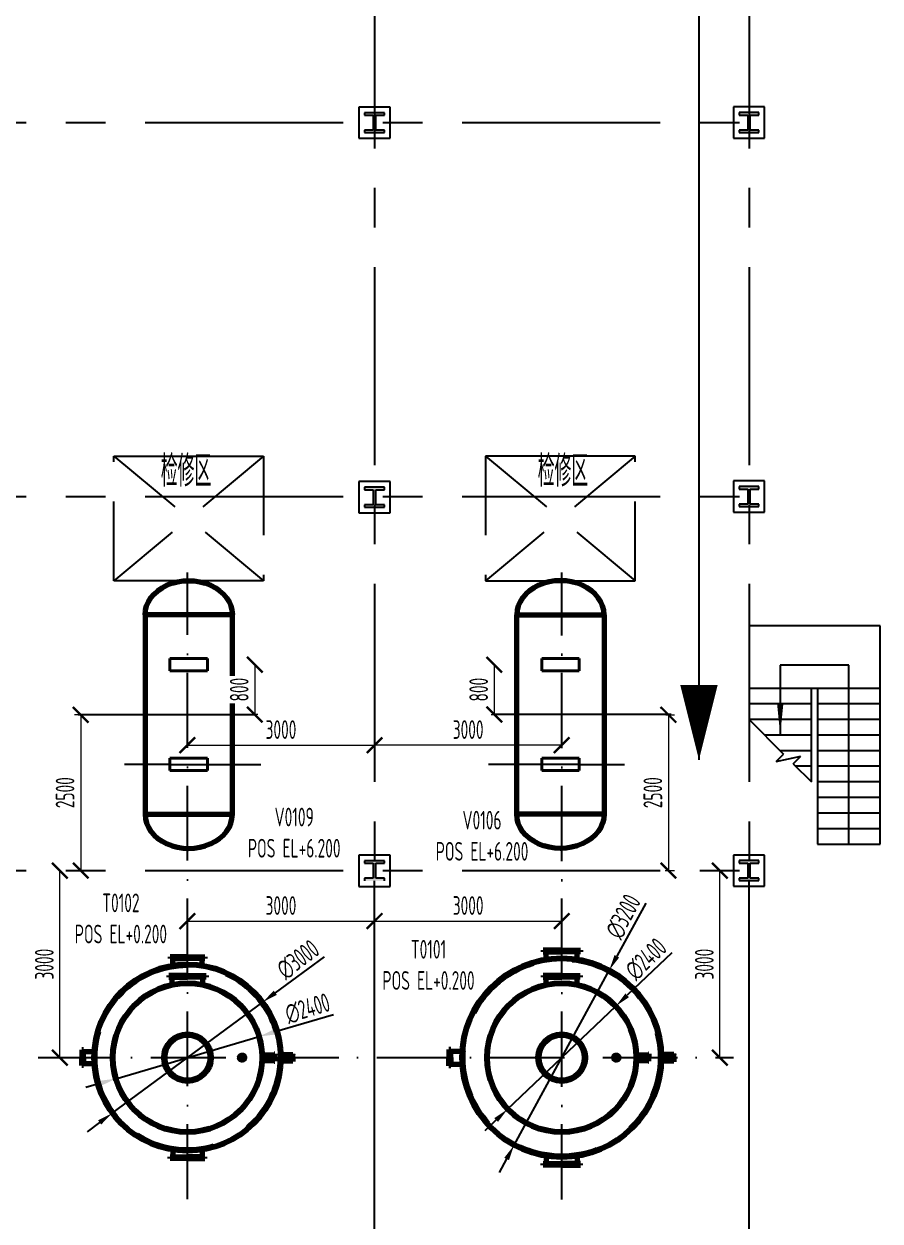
# Model space of a CAD drawing. Header units: millimetres. Extents: x 2250 to 7274, y 852 to 2251.
# Drawn here: x 3715.9 to 3853.1, y 1806.9 to 1998.9 of the extents above; entities that cross this region are included whole.
import ezdxf

# ---------------------------------------------------------------- set-up
doc = ezdxf.new("R2010")
doc.units = ezdxf.units.MM
for name, pattern in [('ACAD_ISO10W100', [18, 12, -3, 0, -3]), ('CENTER', [50.8, 31.75, -6.35, 6.35, -6.35]), ('DASHED', [19.05, 12.7, -6.35]), ('DASHED2', [9.525, 6.35, -3.175]), ('JIS_02_0.7', [1.35, 0.75, -0.6])]:
    doc.linetypes.add(name, pattern=pattern)
for name, color, linetype, lineweight in [('01-设备轮廓（可见）', 1, 'Continuous', 80), ('03-设备、管口中心线', 170, 'ACAD_ISO10W100', 25), ('05-楼梯与安全疏散通道', 4, 'Continuous', 25), ('06-网格线、建筑轴线-细实线', 9, 'CENTER', 25), ('10-工字钢', 5, 'Continuous', 25), ('11-检修区', 8, 'JIS_02_0.7', 25), ('12-建筑物轮廓', 5, 'Continuous', 25), ('13-文本', 7, 'Continuous', 25), ('5-中心线', 170, 'CENTER', 25), ('7-设备基础', 140, 'Continuous', 40), ('8-设备轮廓线', 1, 'Continuous', 80), ('9-文本', 7, 'Continuous', 15), ('9-检修区', 251, 'DASHED', 25)]:
    doc.layers.add(name, color=color, linetype=linetype, lineweight=lineweight)
doc.layers.add('14-文本-尺寸标注', color=7, linetype='Continuous', lineweight=25, true_color=0x5bc6e1)
doc.styles.get("Standard").update_dxf_attribs({"font": 'arial.ttf'})
doc.styles.add('卷心菜', font='gbenor.shx', dxfattribs={"width": 0.75, "bigfont": 'gbcbig.shx'})
doc.styles.add('国标英文+数字', font='gbenor.shx', dxfattribs={"width": 0.7, "height": 3})
doc.styles.add('图纸中的数字及字母', font='gbenor.shx', dxfattribs={"width": 0.7, "height": 3, "bigfont": 'gbcbig.shx'})
doc.dimstyles.new('ISO-25', dxfattribs={"dimtxt": 2.5, "dimasz": 2.5, "dimexe": 1.25, "dimexo": 0.625, "dimtad": 1, "dimtxsty": 'Standard', "dimcen": 2.5, "dimadec": 0, "dimazin": 0, "dimtfac": 1, "dimtmove": 0, "dimatfit": 3, "dimfxl": 0, "dimarcsym": 0})
doc.dimstyles.new('尺寸标注', dxfattribs={"dimtxt": 3, "dimasz": 2.5, "dimexe": 1, "dimexo": 1, "dimgap": 1, "dimtad": 1, "dimdec": 0, "dimlfac": 100, "dimdsep": 46, "dimtxsty": '图纸中的数字及字母', "dimblk": 'ARCHTICK', "dimcen": 0, "dimclrd": 256, "dimclre": 256, "dimclrt": 256, "dimadec": 0, "dimazin": 0, "dimtfac": 1, "dimtdec": 0, "dimtix": 1, "dimtmove": 0, "dimatfit": 0, "dimfxl": 0, "dimlwd": -1, "dimlwe": -1, "dimarcsym": 0})

# ---------------------------------------------------------------- blocks, each defined once
blk = doc.blocks.new('_ArchTick')
at = {"color": 0, "linetype": 'ByBlock', "const_width": 0.15}
blk.add_lwpolyline([(-0.5, -0.5), (0.5, 0.5)], dxfattribs=at)
blk = doc.blocks.new('*D131')
at = {"layer": '9-文本', "transparency": 16777216}
blk.add_line((3742.1, 1855.03), (3772.1, 1855.03), dxfattribs=at)
at = {"layer": 'Defpoints', "color": 0, "transparency": 16777216}
for p in [(3742.1, 1855.03), (3772.1, 1855.03), (3772.1, 1855.03)]:
    blk.add_point(p, dxfattribs=at)
at = {"layer": '9-文本', "transparency": 16777216, "xscale": 2.5, "yscale": 2.5, "zscale": 2.5, "rotation": 180}
blk.add_blockref('_ArchTick', (3742.1, 1855.03), dxfattribs=at)
at = {"layer": '9-文本', "transparency": 16777216, "xscale": 2.5, "yscale": 2.5, "zscale": 2.5}
blk.add_blockref('_ArchTick', (3772.1, 1855.03), dxfattribs=at)
at = {"layer": '9-文本', "transparency": 16777216, "insert": (3757.1, 1857.53), "char_height": 3, "attachment_point": 5, "style": '图纸中的数字及字母', "bg_fill": 3, "box_fill_scale": 1.1, "bg_fill_color": 256, "bg_fill_true_color": 13158600, "bg_fill_transparency": 0}
blk.add_mtext('3000', dxfattribs=at)
blk = doc.blocks.new('*D132')
at = {"layer": '9-文本', "transparency": 16777216}
for p, q in [((3772.1, 1855.03), (3802.1, 1855.03)), ((3802.1, 1855.94), (3802.1, 1856.03))]:
    blk.add_line(p, q, dxfattribs=at)
at = {"layer": 'Defpoints', "color": 0, "transparency": 16777216}
for p in [(3772.1, 1855.03), (3802.1, 1855.03), (3802.1, 1854.94)]:
    blk.add_point(p, dxfattribs=at)
at = {"layer": '9-文本', "transparency": 16777216, "xscale": 2.5, "yscale": 2.5, "zscale": 2.5, "rotation": 180}
blk.add_blockref('_ArchTick', (3772.1, 1855.03), dxfattribs=at)
at = {"layer": '9-文本', "transparency": 16777216, "xscale": 2.5, "yscale": 2.5, "zscale": 2.5}
blk.add_blockref('_ArchTick', (3802.1, 1855.03), dxfattribs=at)
at = {"layer": '9-文本', "transparency": 16777216, "insert": (3787.1, 1857.53), "char_height": 3, "attachment_point": 5, "style": '图纸中的数字及字母', "bg_fill": 3, "box_fill_scale": 1.1, "bg_fill_color": 256, "bg_fill_true_color": 13158600, "bg_fill_transparency": 0}
blk.add_mtext('3000', dxfattribs=at)
blk = doc.blocks.new('*D208')
at = {"layer": '9-文本', "transparency": 16777216}
blk.add_line((3721.67, 1833.13), (3721.67, 1863.13), dxfattribs=at)
at = {"layer": 'Defpoints', "color": 0, "transparency": 16777216}
for p in [(3721.67, 1863.13), (3721.67, 1863.13), (3721.67, 1833.13)]:
    blk.add_point(p, dxfattribs=at)
at = {"layer": '9-文本', "transparency": 16777216, "xscale": 2.5, "yscale": 2.5, "zscale": 2.5}
for p, rotation in [((3721.67, 1863.13), 90), ((3721.67, 1833.13), 270)]:
    blk.add_blockref('_ArchTick', p, dxfattribs=dict(at, rotation=rotation))
at = {"layer": '9-文本', "transparency": 16777216, "insert": (3719.17, 1848.13), "char_height": 3, "attachment_point": 5, "rotation": 90, "style": '图纸中的数字及字母', "bg_fill": 3, "box_fill_scale": 1.1, "bg_fill_color": 256, "bg_fill_true_color": 13158600, "bg_fill_transparency": 0}
blk.add_mtext('3000', dxfattribs=at)
blk = doc.blocks.new('*D209')
at = {"layer": '9-文本', "transparency": 16777216}
blk.add_line((3827.45, 1833.13), (3827.45, 1863.13), dxfattribs=at)
at = {"layer": 'Defpoints', "color": 0, "transparency": 16777216}
for p in [(3827.45, 1863.13), (3827.45, 1863.13), (3827.45, 1833.13)]:
    blk.add_point(p, dxfattribs=at)
at = {"layer": '9-文本', "transparency": 16777216, "xscale": 2.5, "yscale": 2.5, "zscale": 2.5}
for p, rotation in [((3827.45, 1863.13), 90), ((3827.45, 1833.13), 270)]:
    blk.add_blockref('_ArchTick', p, dxfattribs=dict(at, rotation=rotation))
at = {"layer": '9-文本', "transparency": 16777216, "insert": (3824.95, 1848.13), "char_height": 3, "attachment_point": 5, "rotation": 90, "style": '图纸中的数字及字母', "bg_fill": 3, "box_fill_scale": 1.1, "bg_fill_color": 256, "bg_fill_true_color": 13158600, "bg_fill_transparency": 0}
blk.add_mtext('3000', dxfattribs=at)
blk = doc.blocks.new('*D206')
at = {"layer": '9-文本', "color": 0, "linetype": 'Continuous', "lineweight": -2, "transparency": 16777216}
for p, q in [((3815.56, 1857.91), (3810.93, 1849.39)), ((3794.46, 1819.07), (3809.74, 1847.19)), ((3793.27, 1816.87), (3792.08, 1814.68))]:
    blk.add_line(p, q, dxfattribs=at)
at = {"layer": '9-文本', "color": 0, "transparency": 16777216}
for points in [[(3810.56, 1849.58), (3811.3, 1849.19), (3809.74, 1847.19)], [(3792.9, 1817.07), (3793.64, 1816.68), (3794.46, 1819.07)]]:
    blk.add_solid(points, dxfattribs=at)
at = {"layer": 'Defpoints', "color": 0, "transparency": 16777216}
for p in [(3809.74, 1847.19), (3794.46, 1819.07)]:
    blk.add_point(p, dxfattribs=at)
at = {"layer": '9-文本', "color": 0, "transparency": 16777216, "insert": (3811.97, 1855.76), "char_height": 3, "width": 3.5, "attachment_point": 5, "rotation": 61.4888, "style": '图纸中的数字及字母', "bg_fill": 3, "box_fill_scale": 1.1, "bg_fill_color": 256, "bg_fill_true_color": 13158600, "bg_fill_transparency": 0}
blk.add_mtext('∅3200', dxfattribs=at)
blk = doc.blocks.new('*D207')
at = {"layer": '9-文本', "color": 0, "linetype": 'Continuous', "lineweight": -2, "transparency": 16777216}
for p, q in [((3819.75, 1849.94), (3812.6, 1843.13)), ((3793.41, 1824.85), (3810.79, 1841.41)), ((3791.6, 1823.13), (3789.79, 1821.4))]:
    blk.add_line(p, q, dxfattribs=at)
at = {"layer": '9-文本', "color": 0, "transparency": 16777216}
for points in [[(3812.31, 1843.43), (3812.88, 1842.83), (3810.79, 1841.41)], [(3791.31, 1823.43), (3791.89, 1822.83), (3793.41, 1824.85)]]:
    blk.add_solid(points, dxfattribs=at)
at = {"layer": 'Defpoints', "color": 0, "transparency": 16777216}
for p in [(3810.79, 1841.41), (3793.41, 1824.85)]:
    blk.add_point(p, dxfattribs=at)
at = {"layer": '9-文本', "color": 0, "transparency": 16777216, "insert": (3815.61, 1848.94), "char_height": 3, "width": 3.5, "attachment_point": 5, "rotation": 43.6137, "style": '图纸中的数字及字母', "bg_fill": 3, "box_fill_scale": 1.1, "bg_fill_color": 256, "bg_fill_true_color": 13158600, "bg_fill_transparency": 0}
blk.add_mtext('∅2400', dxfattribs=at)
blk = doc.blocks.new('*D204')
at = {"layer": '9-文本', "color": 0, "linetype": 'Continuous', "lineweight": -2, "transparency": 16777216}
for p, q in [((3764, 1849.29), (3756.19, 1843.52)), ((3730.05, 1824.22), (3754.18, 1842.04)), ((3728.04, 1822.74), (3726.03, 1821.25))]:
    blk.add_line(p, q, dxfattribs=at)
at = {"layer": '9-文本', "color": 0, "transparency": 16777216}
for points in [[(3755.95, 1843.86), (3756.44, 1843.19), (3754.18, 1842.04)], [(3727.79, 1823.07), (3728.29, 1822.4), (3730.05, 1824.22)]]:
    blk.add_solid(points, dxfattribs=at)
at = {"layer": 'Defpoints', "color": 0, "transparency": 16777216}
for p in [(3754.18, 1842.04), (3730.05, 1824.22)]:
    blk.add_point(p, dxfattribs=at)
at = {"layer": '9-文本', "color": 0, "transparency": 16777216, "insert": (3759.84, 1848.86), "char_height": 3, "width": 3.5, "attachment_point": 5, "rotation": 36.4387, "style": '图纸中的数字及字母', "bg_fill": 3, "box_fill_scale": 1.1, "bg_fill_color": 256, "bg_fill_true_color": 13158600, "bg_fill_transparency": 0}
blk.add_mtext('∅3000', dxfattribs=at)
blk = doc.blocks.new('*D205')
at = {"layer": '9-文本', "color": 0, "linetype": 'Continuous', "lineweight": -2, "transparency": 16777216}
for p, q in [((3765.5, 1840.01), (3756.03, 1837.22)), ((3730.61, 1829.74), (3753.63, 1836.52)), ((3728.21, 1829.04), (3725.81, 1828.33))]:
    blk.add_line(p, q, dxfattribs=at)
at = {"layer": '9-文本', "color": 0, "transparency": 16777216}
for points in [[(3755.91, 1837.62), (3756.14, 1836.83), (3753.63, 1836.52)], [(3728.09, 1829.43), (3728.33, 1828.64), (3730.61, 1829.74)]]:
    blk.add_solid(points, dxfattribs=at)
at = {"layer": 'Defpoints', "color": 0, "transparency": 16777216}
for p in [(3753.63, 1836.52), (3730.61, 1829.74)]:
    blk.add_point(p, dxfattribs=at)
at = {"layer": '9-文本', "color": 0, "transparency": 16777216, "insert": (3761.36, 1841.01), "char_height": 3, "width": 3.5, "attachment_point": 5, "rotation": 16.4047, "style": '图纸中的数字及字母', "bg_fill": 3, "box_fill_scale": 1.1, "bg_fill_color": 256, "bg_fill_true_color": 13158600, "bg_fill_transparency": 0}
blk.add_mtext('∅2400', dxfattribs=at)
blk = doc.blocks.new('*D299')
at = {"layer": '9-文本', "transparency": 16777216}
for p, q in [((3725.42, 1888.13), (3724, 1888.13)), ((3725, 1888.13), (3725, 1863.13)), ((3725.49, 1863.13), (3724, 1863.13))]:
    blk.add_line(p, q, dxfattribs=at)
at = {"layer": 'Defpoints', "color": 0, "lineweight": 100, "transparency": 16777216}
for p in [(3726.42, 1888.13), (3725, 1863.13), (3726.49, 1863.13)]:
    blk.add_point(p, dxfattribs=at)
at = {"layer": '9-文本', "transparency": 16777216, "xscale": 2.5, "yscale": 2.5, "zscale": 2.5}
for p, rotation in [((3725, 1888.13), 90), ((3725, 1863.13), 270)]:
    blk.add_blockref('_ArchTick', p, dxfattribs=dict(at, rotation=rotation))
at = {"layer": '9-文本', "transparency": 16777216, "insert": (3722.5, 1875.63), "char_height": 3, "attachment_point": 5, "rotation": 90, "style": '图纸中的数字及字母', "bg_fill": 3, "box_fill_scale": 1.1, "bg_fill_color": 256, "bg_fill_true_color": 13158600, "bg_fill_transparency": 0}
blk.add_mtext('2500', dxfattribs=at)
blk = doc.blocks.new('*D300')
at = {"layer": '9-文本', "transparency": 16777216}
for p, q in [((3742.1, 1884.11), (3742.1, 1884.25)), ((3742.1, 1883.25), (3772.1, 1883.25))]:
    blk.add_line(p, q, dxfattribs=at)
at = {"layer": 'Defpoints', "color": 0, "lineweight": 100, "transparency": 16777216}
for p in [(3742.1, 1883.11), (3772.1, 1883.25), (3772.1, 1883.25)]:
    blk.add_point(p, dxfattribs=at)
at = {"layer": '9-文本', "transparency": 16777216, "xscale": 2.5, "yscale": 2.5, "zscale": 2.5, "rotation": 180}
blk.add_blockref('_ArchTick', (3742.1, 1883.25), dxfattribs=at)
at = {"layer": '9-文本', "transparency": 16777216, "xscale": 2.5, "yscale": 2.5, "zscale": 2.5}
blk.add_blockref('_ArchTick', (3772.1, 1883.25), dxfattribs=at)
at = {"layer": '9-文本', "transparency": 16777216, "insert": (3757.1, 1885.75), "char_height": 3, "attachment_point": 5, "style": '图纸中的数字及字母', "bg_fill": 3, "box_fill_scale": 1.1, "bg_fill_color": 256, "bg_fill_true_color": 13158600, "bg_fill_transparency": 0}
blk.add_mtext('3000', dxfattribs=at)
blk = doc.blocks.new('*D301')
at = {"layer": '9-文本', "transparency": 16777216}
for p, q in [((3752.91, 1896.16), (3752.91, 1888.16)), ((3753.4, 1888.16), (3751.91, 1888.16))]:
    blk.add_line(p, q, dxfattribs=at)
at = {"layer": 'Defpoints', "color": 0, "lineweight": 100, "transparency": 16777216}
for p in [(3752.91, 1896.16), (3752.91, 1888.16), (3754.4, 1888.16)]:
    blk.add_point(p, dxfattribs=at)
at = {"layer": '9-文本', "transparency": 16777216, "xscale": 2.5, "yscale": 2.5, "zscale": 2.5}
for p, rotation in [((3752.91, 1896.16), 90), ((3752.91, 1888.16), 270)]:
    blk.add_blockref('_ArchTick', p, dxfattribs=dict(at, rotation=rotation))
at = {"layer": '9-文本', "transparency": 16777216, "insert": (3750.41, 1892.16), "char_height": 3, "attachment_point": 5, "rotation": 90, "style": '图纸中的数字及字母', "bg_fill": 3, "box_fill_scale": 1.1, "bg_fill_color": 256, "bg_fill_true_color": 13158600, "bg_fill_transparency": 0}
blk.add_mtext('800', dxfattribs=at)
blk = doc.blocks.new('*D302')
at = {"layer": '9-文本', "transparency": 16777216}
for p, q in [((3818.78, 1888.13), (3820.2, 1888.13)), ((3819.2, 1888.13), (3819.2, 1863.13)), ((3818.7, 1863.13), (3820.2, 1863.13))]:
    blk.add_line(p, q, dxfattribs=at)
at = {"layer": 'Defpoints', "color": 0, "lineweight": 100, "transparency": 16777216}
for p in [(3817.78, 1888.13), (3817.7, 1863.13), (3819.2, 1863.13)]:
    blk.add_point(p, dxfattribs=at)
at = {"layer": '9-文本', "transparency": 16777216, "xscale": 2.5, "yscale": 2.5, "zscale": 2.5}
for p, rotation in [((3819.2, 1888.13), 90), ((3819.2, 1863.13), 270)]:
    blk.add_blockref('_ArchTick', p, dxfattribs=dict(at, rotation=rotation))
at = {"layer": '9-文本', "transparency": 16777216, "insert": (3816.7, 1875.63), "char_height": 3, "attachment_point": 5, "rotation": 90, "style": '图纸中的数字及字母', "bg_fill": 3, "box_fill_scale": 1.1, "bg_fill_color": 256, "bg_fill_true_color": 13158600, "bg_fill_transparency": 0}
blk.add_mtext('2500', dxfattribs=at)
blk = doc.blocks.new('*D303')
at = {"layer": '9-文本', "transparency": 16777216}
for p, q in [((3802.1, 1884.11), (3802.1, 1884.25)), ((3802.1, 1883.25), (3772.1, 1883.25))]:
    blk.add_line(p, q, dxfattribs=at)
at = {"layer": 'Defpoints', "color": 0, "lineweight": 100, "transparency": 16777216}
for p in [(3772.1, 1883.25), (3772.1, 1883.25), (3802.1, 1883.11)]:
    blk.add_point(p, dxfattribs=at)
at = {"layer": '9-文本', "transparency": 16777216, "xscale": 2.5, "yscale": 2.5, "zscale": 2.5}
for p, rotation in [((3772.1, 1883.25), 179.9999999999976), ((3802.1, 1883.25), 359.9999999999977)]:
    blk.add_blockref('_ArchTick', p, dxfattribs=dict(at, rotation=rotation))
at = {"layer": '9-文本', "transparency": 16777216, "insert": (3787.1, 1885.75), "char_height": 3, "attachment_point": 5, "style": '图纸中的数字及字母', "bg_fill": 3, "box_fill_scale": 1.1, "bg_fill_color": 256, "bg_fill_true_color": 13158600, "bg_fill_transparency": 0}
blk.add_mtext('3000', dxfattribs=at)
blk = doc.blocks.new('*D304')
at = {"layer": '9-文本', "transparency": 16777216}
for p, q in [((3791.29, 1896.16), (3791.29, 1888.16)), ((3790.8, 1888.16), (3792.29, 1888.16))]:
    blk.add_line(p, q, dxfattribs=at)
at = {"layer": 'Defpoints', "color": 0, "lineweight": 100, "transparency": 16777216}
for p in [(3791.29, 1896.16), (3789.8, 1888.16), (3791.29, 1888.16)]:
    blk.add_point(p, dxfattribs=at)
at = {"layer": '9-文本', "transparency": 16777216, "xscale": 2.5, "yscale": 2.5, "zscale": 2.5}
for p, rotation in [((3791.29, 1896.16), 90), ((3791.29, 1888.16), 270)]:
    blk.add_blockref('_ArchTick', p, dxfattribs=dict(at, rotation=rotation))
at = {"layer": '9-文本', "transparency": 16777216, "insert": (3788.79, 1892.16), "char_height": 3, "attachment_point": 5, "rotation": 90, "style": '图纸中的数字及字母', "bg_fill": 3, "box_fill_scale": 1.1, "bg_fill_color": 256, "bg_fill_true_color": 13158600, "bg_fill_transparency": 0}
blk.add_mtext('800', dxfattribs=at)

msp = doc.modelspace()

# ---------------------------------------------------------------- hatches: boundary and pattern name
at = {"layer": '12-建筑物轮廓'}
for points in [[(3772.281, 1984.306), (3773.681, 1984.306), (3773.681, 1984.706), (3770.481, 1984.706), (3770.481, 1984.306), (3771.881, 1984.306), (3771.881, 1981.906), (3770.481, 1981.906), (3770.481, 1981.506), (3773.681, 1981.506), (3773.681, 1981.906), (3772.281, 1981.906)], [(3832.317, 1984.33), (3833.717, 1984.33), (3833.717, 1984.73), (3830.517, 1984.73), (3830.517, 1984.33), (3831.917, 1984.33), (3831.917, 1981.93), (3830.517, 1981.93), (3830.517, 1981.53), (3833.717, 1981.53), (3833.717, 1981.93), (3832.317, 1981.93)], [(3772.282, 1924.222), (3773.682, 1924.222), (3773.682, 1924.622), (3770.482, 1924.622), (3770.482, 1924.222), (3771.882, 1924.222), (3771.882, 1921.822), (3770.482, 1921.822), (3770.482, 1921.422), (3773.682, 1921.422), (3773.682, 1921.822), (3772.282, 1921.822)], [(3832.317, 1924.33), (3833.717, 1924.33), (3833.717, 1924.73), (3830.517, 1924.73), (3830.517, 1924.33), (3831.917, 1924.33), (3831.917, 1921.93), (3830.517, 1921.93), (3830.517, 1921.53), (3833.717, 1921.53), (3833.717, 1921.93), (3832.317, 1921.93)], [(3772.286, 1864.304), (3773.686, 1864.304), (3773.686, 1864.704), (3770.486, 1864.704), (3770.486, 1864.304), (3771.886, 1864.304), (3771.886, 1861.904), (3770.486, 1861.904), (3770.486, 1861.504), (3773.686, 1861.504), (3773.686, 1861.904), (3772.286, 1861.904)], [(3832.317, 1864.33), (3833.717, 1864.33), (3833.717, 1864.73), (3830.517, 1864.73), (3830.517, 1864.33), (3831.917, 1864.33), (3831.917, 1861.93), (3830.517, 1861.93), (3830.517, 1861.53), (3833.717, 1861.53), (3833.717, 1861.93), (3832.317, 1861.93)]]:
    msp.add_hatch(color=1, dxfattribs=at).paths.add_polyline_path(points)

# ---------------------------------------------------------------- linework, layer by layer
at = {"layer": '01-设备轮廓（可见）'}
for p, q in [((3742.119, 1849.308), (3739.324, 1849.308)), ((3739.324, 1849.308), (3739.324, 1849.028)), ((3742.119, 1849.308), (3744.914, 1849.308)), ((3744.914, 1849.308), (3744.914, 1849.028)), ((3802.102, 1850.386), (3799.12, 1850.386)), ((3799.12, 1850.386), (3799.12, 1850.088)), ((3799.12, 1850.088), (3799.617, 1850.088)), ((3799.617, 1848.935), (3799.617, 1850.088)), ((3799.617, 1850.088), (3802.102, 1850.088)), ((3802.102, 1850.386), (3805.083, 1850.386)), ((3804.586, 1850.088), (3802.102, 1850.088)), ((3804.586, 1848.935), (3804.586, 1850.088)), ((3805.083, 1850.088), (3804.586, 1850.088)), ((3805.083, 1850.386), (3805.083, 1850.088)), ((3739.324, 1849.028), (3739.79, 1849.028)), ((3739.79, 1847.947), (3739.79, 1849.028)), ((3739.79, 1849.028), (3742.119, 1849.028)), ((3744.448, 1849.028), (3742.119, 1849.028)), ((3744.448, 1847.947), (3744.448, 1849.028)), ((3744.914, 1849.028), (3744.448, 1849.028)), ((3742.117, 1846.319), (3739.142, 1846.319)), ((3739.142, 1846.319), (3739.142, 1846.022)), ((3739.142, 1846.022), (3739.638, 1846.022)), ((3739.638, 1844.87), (3739.638, 1846.022)), ((3739.638, 1846.022), (3742.117, 1846.022)), ((3742.117, 1846.319), (3745.092, 1846.319)), ((3744.596, 1846.022), (3742.117, 1846.022)), ((3744.596, 1844.87), (3744.596, 1846.022)), ((3745.092, 1846.022), (3744.596, 1846.022)), ((3745.092, 1846.319), (3745.092, 1846.022)), ((3802.099, 1846.319), (3799.124, 1846.319)), ((3799.124, 1846.319), (3799.124, 1846.022)), ((3799.124, 1846.022), (3799.62, 1846.022)), ((3799.62, 1844.87), (3799.62, 1846.022)), ((3799.62, 1846.022), (3802.099, 1846.022)), ((3802.099, 1846.319), (3805.074, 1846.319)), ((3804.578, 1846.022), (3802.099, 1846.022)), ((3804.578, 1844.87), (3804.578, 1846.022)), ((3805.074, 1846.022), (3804.578, 1846.022)), ((3805.074, 1846.319), (3805.074, 1846.022)), ((3725.441, 1834.374), (3725.161, 1834.374)), ((3725.161, 1834.374), (3725.161, 1833.13)), ((3725.441, 1834.034), (3725.441, 1834.374)), ((3725.441, 1834.034), (3725.441, 1834.09)), ((3725.441, 1834.09), (3727.148, 1834.088)), ((3725.441, 1833.13), (3725.441, 1834.034)), ((3784.311, 1834.457), (3784.013, 1834.457)), ((3784.013, 1834.457), (3784.013, 1833.13)), ((3784.311, 1834.094), (3784.311, 1834.457)), ((3784.311, 1834.094), (3784.311, 1834.154)), ((3784.311, 1834.154), (3786.133, 1834.151)), ((3784.311, 1833.13), (3784.311, 1834.094)), ((3725.161, 1831.886), (3725.161, 1833.13)), ((3725.441, 1833.13), (3725.441, 1832.226)), ((3725.441, 1832.226), (3725.441, 1831.886)), ((3725.441, 1832.226), (3725.441, 1832.17)), ((3725.441, 1832.17), (3727.149, 1832.168)), ((3754.107, 1833.601), (3756.035, 1833.601)), ((3754.107, 1832.659), (3756.035, 1832.659)), ((3756.035, 1833.571), (3756.035, 1833.714)), ((3756.035, 1833.714), (3756.099, 1833.714)), ((3756.035, 1833.601), (3756.035, 1833.571)), ((3756.035, 1833.13), (3756.035, 1833.571)), ((3756.035, 1833.13), (3756.035, 1832.689)), ((3756.035, 1832.659), (3756.035, 1832.689)), ((3756.035, 1832.689), (3756.035, 1832.546)), ((3756.035, 1832.546), (3756.099, 1832.546)), ((3756.099, 1833.714), (3756.099, 1833.13)), ((3756.099, 1832.546), (3756.099, 1833.13)), ((3784.013, 1831.803), (3784.013, 1833.13)), ((3784.311, 1833.13), (3784.311, 1832.166)), ((3784.311, 1832.166), (3784.311, 1831.803)), ((3784.311, 1832.166), (3784.311, 1832.106)), ((3784.311, 1832.106), (3786.133, 1832.104)), ((3814.089, 1833.601), (3816.018, 1833.601)), ((3814.089, 1832.659), (3816.018, 1832.659)), ((3816.018, 1833.571), (3816.018, 1833.714)), ((3816.018, 1833.714), (3816.082, 1833.714)), ((3816.018, 1833.601), (3816.018, 1833.571)), ((3816.018, 1833.13), (3816.018, 1833.571)), ((3816.018, 1833.13), (3816.018, 1832.689)), ((3816.018, 1832.659), (3816.018, 1832.689)), ((3816.018, 1832.689), (3816.018, 1832.546)), ((3816.018, 1832.546), (3816.082, 1832.546)), ((3816.082, 1833.714), (3816.082, 1833.13)), ((3816.082, 1832.546), (3816.082, 1833.13)), ((3725.441, 1831.886), (3725.161, 1831.886)), ((3784.311, 1831.803), (3784.013, 1831.803)), ((3739.324, 1816.952), (3739.324, 1817.232)), ((3739.324, 1817.232), (3739.79, 1817.232)), ((3742.119, 1816.952), (3739.324, 1816.952)), ((3739.79, 1818.313), (3739.79, 1817.232)), ((3739.79, 1817.232), (3742.119, 1817.232)), ((3744.448, 1817.232), (3742.119, 1817.232)), ((3742.119, 1816.952), (3744.914, 1816.952)), ((3744.448, 1818.313), (3744.448, 1817.232)), ((3744.914, 1817.232), (3744.448, 1817.232)), ((3744.914, 1816.952), (3744.914, 1817.232)), ((3799.617, 1817.325), (3799.617, 1816.172)), ((3804.586, 1817.325), (3804.586, 1816.172)), ((3799.12, 1815.873), (3799.12, 1816.172)), ((3799.12, 1816.172), (3799.617, 1816.172)), ((3802.102, 1815.873), (3799.12, 1815.873)), ((3799.617, 1816.172), (3802.102, 1816.172)), ((3804.586, 1816.172), (3802.102, 1816.172)), ((3802.102, 1815.873), (3805.083, 1815.873)), ((3805.083, 1816.172), (3804.586, 1816.172)), ((3805.083, 1815.873), (3805.083, 1816.172))]:
    msp.add_line(p, q, dxfattribs=at)
at = {"layer": '01-设备轮廓（可见）', "linetype": 'DASHED2'}
for p, q in [((3757.107, 1833.63), (3758.979, 1833.63)), ((3757.107, 1832.628), (3758.979, 1832.63)), ((3758.979, 1833.63), (3758.979, 1833.76)), ((3758.979, 1833.63), (3758.979, 1833.602)), ((3758.979, 1833.127), (3758.979, 1833.602)), ((3758.979, 1833.127), (3758.979, 1832.652)), ((3758.979, 1832.624), (3758.979, 1832.652)), ((3758.979, 1832.624), (3758.979, 1832.495)), ((3818.089, 1833.664), (3820.086, 1833.664)), ((3818.089, 1832.594), (3820.086, 1832.596)), ((3820.086, 1833.664), (3820.086, 1833.802)), ((3820.086, 1833.664), (3820.086, 1833.634)), ((3820.086, 1833.127), (3820.086, 1833.634)), ((3820.086, 1833.127), (3820.086, 1832.62)), ((3820.086, 1832.591), (3820.086, 1832.62)), ((3820.086, 1832.591), (3820.086, 1832.452))]:
    msp.add_line(p, q, dxfattribs=at)
at = {"layer": '01-设备轮廓（可见）'}
for centre, radius in [((3742.117, 1833.13), 14.999), ((3742.117, 1833.13), 14.906), ((3802.099, 1833.13), 15.999), ((3802.099, 1833.13), 15.9), ((3742.117, 1833.13), 11.999), ((3742.117, 1833.13), 11.9), ((3802.099, 1833.13), 11.999), ((3802.099, 1833.13), 11.9), ((3742.117, 1833.13), 3.81), ((3742.117, 1833.13), 3.62), ((3802.099, 1833.13), 3.81), ((3802.099, 1833.13), 3.62), ((3750.863, 1833.13), 0.402), ((3750.863, 1833.13), 0.372), ((3810.846, 1833.13), 0.402), ((3810.846, 1833.13), 0.372)]:
    msp.add_circle(centre, radius, dxfattribs=at)
at = {"layer": '01-设备轮廓（可见）', "linetype": 'DASHED'}
for centre, radius in [((3742.117, 1833.13), 14.813), ((3802.099, 1833.13), 15.8)]:
    msp.add_circle(centre, radius, dxfattribs=at)
at = {"layer": '03-设备、管口中心线'}
msp.add_line((3718.163, 1833.13), (3829.635, 1833.13), dxfattribs=at)
at = {"layer": '05-楼梯与安全疏散通道'}
for p, q in [((3824.093, 2013.208), (3824.093, 1880.912)), ((3853.117, 1902.368), (3832.117, 1902.368)), ((3853.117, 1867.368), (3853.117, 1902.368)), ((3853.117, 1892.368), (3832.117, 1892.368)), ((3842.117, 1877.368), (3842.117, 1892.368)), ((3843.117, 1892.368), (3843.117, 1872.368)), ((3842.117, 1889.868), (3832.117, 1889.868)), ((3853.117, 1889.868), (3843.117, 1889.868)), ((3842.117, 1887.368), (3832.117, 1887.368)), ((3853.117, 1887.368), (3843.117, 1887.368)), ((3842.117, 1884.868), (3834.617, 1884.868)), ((3853.117, 1884.868), (3843.117, 1884.868)), ((3842.117, 1882.368), (3837.117, 1882.368)), ((3853.117, 1882.368), (3843.117, 1882.368)), ((3842.117, 1879.868), (3839.617, 1879.868)), ((3853.117, 1879.868), (3843.117, 1879.868)), ((3853.117, 1877.368), (3843.117, 1877.368)), ((3853.117, 1874.868), (3843.117, 1874.868)), ((3843.117, 1872.368), (3843.117, 1867.368)), ((3853.117, 1872.368), (3843.117, 1872.368)), ((3843.117, 1869.868), (3853.117, 1869.868)), ((3843.117, 1867.368), (3853.117, 1867.368))]:
    msp.add_line(p, q, dxfattribs=at)
at = {"layer": '05-楼梯与安全疏散通道', "ltscale": 0.5}
for p, q in [((3848.117, 1896.075), (3837.117, 1896.075)), ((3837.117, 1896.075), (3837.117, 1884.868)), ((3848.117, 1867.368), (3848.117, 1896.075)), ((3832.117, 1887.368), (3837.668, 1881.816)), ((3836.466, 1880.614), (3837.668, 1881.816)), ((3836.466, 1880.614), (3840.414, 1881.475)), ((3839.212, 1880.273), (3840.414, 1881.475)), ((3839.212, 1880.273), (3842.117, 1877.368))]:
    msp.add_line(p, q, dxfattribs=at)
at = {"layer": '05-楼梯与安全疏散通道'}
msp.add_lwpolyline([(3824.093, 1892.912, 6, 0, 0), (3824.093, 1880.912, 0, 0, 0)], format="xyseb", dxfattribs=at)
at = {"layer": '05-楼梯与安全疏散通道', "ltscale": 0.5}
msp.add_lwpolyline([(3837.117, 1884.868, 0, 1, 0), (3837.117, 1889.868, 1, 1, 0)], format="xyseb", dxfattribs=at)
at = {"layer": '06-网格线、建筑轴线-细实线'}
msp.add_line((3772.099, 2163.13), (3772.099, 1860.604), dxfattribs=at)
at = {"layer": '06-网格线、建筑轴线-细实线', "linetype": 'CENTER'}
for p, q in [((3832.116, 2163.13), (3832.117, 1860.63)), ((3532.117, 1983.13), (3832.117, 1983.13)), ((3532.117, 1923.13), (3832.117, 1923.13)), ((3532.117, 1863.13), (3832.117, 1863.13))]:
    msp.add_line(p, q, dxfattribs=at)
at = {"layer": '10-工字钢'}
for p, q in [((3769.581, 1985.606), (3769.581, 1980.606)), ((3774.581, 1985.606), (3769.581, 1985.606)), ((3774.581, 1980.606), (3774.581, 1985.606)), ((3829.617, 1985.63), (3829.617, 1980.63)), ((3834.617, 1985.63), (3829.617, 1985.63)), ((3834.617, 1980.63), (3834.617, 1985.63)), ((3770.481, 1984.706), (3770.481, 1984.306)), ((3773.681, 1984.706), (3770.481, 1984.706)), ((3770.481, 1984.306), (3771.881, 1984.306)), ((3771.881, 1984.306), (3771.881, 1981.906)), ((3772.281, 1981.906), (3772.281, 1984.306)), ((3772.281, 1984.306), (3773.681, 1984.306)), ((3773.681, 1984.306), (3773.681, 1984.706)), ((3830.517, 1984.73), (3830.517, 1984.33)), ((3833.717, 1984.73), (3830.517, 1984.73)), ((3830.517, 1984.33), (3831.917, 1984.33)), ((3831.917, 1984.33), (3831.917, 1981.93)), ((3832.317, 1981.93), (3832.317, 1984.33)), ((3832.317, 1984.33), (3833.717, 1984.33)), ((3833.717, 1984.33), (3833.717, 1984.73)), ((3771.881, 1981.906), (3770.481, 1981.906)), ((3770.481, 1981.906), (3770.481, 1981.506)), ((3773.681, 1981.906), (3772.281, 1981.906)), ((3773.681, 1981.506), (3773.681, 1981.906)), ((3831.917, 1981.93), (3830.517, 1981.93)), ((3830.517, 1981.93), (3830.517, 1981.53)), ((3833.717, 1981.93), (3832.317, 1981.93)), ((3833.717, 1981.53), (3833.717, 1981.93)), ((3769.581, 1980.606), (3774.581, 1980.606)), ((3770.481, 1981.506), (3773.681, 1981.506)), ((3829.617, 1980.63), (3834.617, 1980.63)), ((3830.517, 1981.53), (3833.717, 1981.53)), ((3769.582, 1925.522), (3769.582, 1920.522)), ((3774.582, 1925.522), (3769.582, 1925.522)), ((3770.482, 1924.622), (3770.482, 1924.222)), ((3773.682, 1924.622), (3770.482, 1924.622)), ((3770.482, 1924.222), (3771.882, 1924.222)), ((3771.882, 1924.222), (3771.882, 1921.822)), ((3772.282, 1921.822), (3772.282, 1924.222)), ((3772.282, 1924.222), (3773.682, 1924.222)), ((3773.682, 1924.222), (3773.682, 1924.622)), ((3774.582, 1920.522), (3774.582, 1925.522)), ((3829.617, 1925.63), (3829.617, 1920.63)), ((3834.617, 1925.63), (3829.617, 1925.63)), ((3830.517, 1924.73), (3830.517, 1924.33)), ((3833.717, 1924.73), (3830.517, 1924.73)), ((3830.517, 1924.33), (3831.917, 1924.33)), ((3831.917, 1924.33), (3831.917, 1921.93)), ((3832.317, 1921.93), (3832.317, 1924.33)), ((3832.317, 1924.33), (3833.717, 1924.33)), ((3833.717, 1924.33), (3833.717, 1924.73)), ((3834.617, 1920.63), (3834.617, 1925.63)), ((3769.582, 1920.522), (3774.582, 1920.522)), ((3771.882, 1921.822), (3770.482, 1921.822)), ((3770.482, 1921.822), (3770.482, 1921.422)), ((3770.482, 1921.422), (3773.682, 1921.422)), ((3773.682, 1921.822), (3772.282, 1921.822)), ((3773.682, 1921.422), (3773.682, 1921.822)), ((3829.617, 1920.63), (3834.617, 1920.63)), ((3831.917, 1921.93), (3830.517, 1921.93)), ((3830.517, 1921.93), (3830.517, 1921.53)), ((3830.517, 1921.53), (3833.717, 1921.53)), ((3833.717, 1921.93), (3832.317, 1921.93)), ((3833.717, 1921.53), (3833.717, 1921.93)), ((3769.586, 1865.604), (3769.586, 1860.604)), ((3774.586, 1865.604), (3769.586, 1865.604)), ((3770.486, 1864.704), (3770.486, 1864.304)), ((3773.686, 1864.704), (3770.486, 1864.704)), ((3773.686, 1864.304), (3773.686, 1864.704)), ((3774.586, 1860.604), (3774.586, 1865.604)), ((3829.617, 1865.63), (3829.617, 1860.63)), ((3834.617, 1865.63), (3829.617, 1865.63)), ((3830.517, 1864.73), (3830.517, 1864.33)), ((3833.717, 1864.73), (3830.517, 1864.73)), ((3833.717, 1864.33), (3833.717, 1864.73)), ((3834.617, 1860.63), (3834.617, 1865.63)), ((3770.486, 1864.304), (3771.886, 1864.304)), ((3771.886, 1864.304), (3771.886, 1861.904)), ((3772.286, 1861.904), (3772.286, 1864.304)), ((3772.286, 1864.304), (3773.686, 1864.304)), ((3830.517, 1864.33), (3831.917, 1864.33)), ((3831.917, 1864.33), (3831.917, 1861.93)), ((3832.317, 1861.93), (3832.317, 1864.33)), ((3832.317, 1864.33), (3833.717, 1864.33)), ((3771.886, 1861.904), (3770.486, 1861.904)), ((3770.486, 1861.904), (3770.486, 1861.504)), ((3773.686, 1861.904), (3772.286, 1861.904)), ((3773.686, 1861.504), (3773.686, 1861.904)), ((3831.917, 1861.93), (3830.517, 1861.93)), ((3830.517, 1861.93), (3830.517, 1861.53)), ((3830.517, 1861.53), (3833.717, 1861.53)), ((3833.717, 1861.93), (3832.317, 1861.93)), ((3833.717, 1861.53), (3833.717, 1861.93)), ((3769.586, 1860.604), (3774.586, 1860.604)), ((3829.617, 1860.63), (3834.617, 1860.63))]:
    msp.add_line(p, q, dxfattribs=at)
at = {"layer": '14-文本-尺寸标注', "lineweight": 25}
msp.add_line((3832.121, 1770.395), (3832.121, 1861.53), dxfattribs=at)
at = {"layer": '5-中心线'}
for p, q in [((3724.573, 1888.164), (3752.909, 1888.164)), ((3819.626, 1888.164), (3791.29, 1888.164)), ((3739.312, 1880.164), (3732.05, 1880.164)), ((3739.312, 1880.164), (3753.852, 1880.164)), ((3804.887, 1880.164), (3790.346, 1880.164)), ((3804.887, 1880.164), (3812.148, 1880.164))]:
    msp.add_line(p, q, dxfattribs=at)
at = {"layer": '7-设备基础'}
for p, q in [((3742.312, 1897.164), (3739.312, 1897.164)), ((3739.312, 1897.164), (3739.312, 1895.164)), ((3745.312, 1897.164), (3742.312, 1897.164)), ((3745.312, 1895.164), (3745.312, 1897.164)), ((3798.887, 1895.164), (3798.887, 1897.164)), ((3798.887, 1897.164), (3801.887, 1897.164)), ((3801.887, 1897.164), (3804.887, 1897.164)), ((3804.887, 1897.164), (3804.887, 1895.164)), ((3742.312, 1895.164), (3739.312, 1895.164)), ((3745.312, 1895.164), (3742.312, 1895.164)), ((3798.887, 1895.164), (3801.887, 1895.164)), ((3801.887, 1895.164), (3804.887, 1895.164)), ((3742.312, 1881.164), (3739.312, 1881.164)), ((3739.312, 1881.164), (3739.312, 1879.164)), ((3745.312, 1881.164), (3742.312, 1881.164)), ((3745.312, 1879.164), (3745.312, 1881.164)), ((3798.887, 1879.164), (3798.887, 1881.164)), ((3798.887, 1881.164), (3801.887, 1881.164)), ((3801.887, 1881.164), (3804.887, 1881.164)), ((3804.887, 1881.164), (3804.887, 1879.164)), ((3739.312, 1879.164), (3745.312, 1879.164)), ((3804.887, 1879.164), (3798.887, 1879.164))]:
    msp.add_line(p, q, dxfattribs=at)
at = {"layer": '8-设备轮廓线'}
for p, q in [((3749.312, 1904.164), (3735.312, 1904.164)), ((3735.312, 1904.164), (3735.312, 1872.164)), ((3749.312, 1872.164), (3749.312, 1904.164)), ((3794.887, 1872.164), (3794.887, 1904.164)), ((3794.887, 1904.164), (3808.887, 1904.164)), ((3808.887, 1904.164), (3808.887, 1872.164)), ((3735.312, 1872.164), (3749.312, 1872.164)), ((3808.887, 1872.164), (3794.887, 1872.164))]:
    msp.add_line(p, q, dxfattribs=at)
at = {"layer": '8-设备轮廓线', "extrusion": (0, 0, -1)}
for centre, major_axis in [((3742.312, 1904.164), (-7, 0)), ((3801.887, 1872.164), (7, 0))]:
    msp.add_ellipse(centre, major_axis=major_axis, ratio=0.7817096, start_param=0, end_param=3.1415927, dxfattribs=at)
at = {"layer": '8-设备轮廓线'}
for centre, major_axis in [((3801.887, 1904.164), (7, 0)), ((3742.312, 1872.164), (-7, 0))]:
    msp.add_ellipse(centre, major_axis=major_axis, ratio=0.7817096, start_param=0, end_param=3.1415927, dxfattribs=at)
at = {"layer": '9-检修区'}
for p, q in [((3730.312, 1909.636), (3730.312, 1929.636)), ((3730.312, 1929.636), (3742.312, 1929.636)), ((3730.312, 1929.636), (3754.312, 1909.636)), ((3754.312, 1929.636), (3730.312, 1909.636)), ((3742.312, 1929.636), (3754.312, 1929.636)), ((3754.312, 1929.636), (3754.312, 1909.636)), ((3801.887, 1929.636), (3789.887, 1929.636)), ((3789.887, 1929.636), (3789.887, 1909.636)), ((3813.887, 1929.636), (3789.887, 1909.636)), ((3789.887, 1929.636), (3813.887, 1909.636)), ((3813.887, 1929.636), (3801.887, 1929.636)), ((3813.887, 1909.636), (3813.887, 1929.636)), ((3742.312, 1909.636), (3730.312, 1909.636)), ((3754.312, 1909.636), (3742.312, 1909.636)), ((3789.887, 1909.636), (3801.887, 1909.636)), ((3801.887, 1909.636), (3813.887, 1909.636))]:
    msp.add_line(p, q, dxfattribs=at)

# ---------------------------------------------------------------- texts
at = {"layer": '11-检修区', "char_height": 5, "style": '卷心菜'}
for insert, attachment_point in [((3737.842, 1929.722), 1), ((3806.356, 1929.722), 3)]:
    msp.add_mtext_dynamic_manual_height_columns('检修区', width=18.42807, gutter_width=25, heights=[0], dxfattribs=dict(at, insert=insert, attachment_point=attachment_point))
at = {"layer": '13-文本', "char_height": 3, "attachment_point": 5, "style": '国标英文+数字'}
for s, width, insert in [('V0109\\PPOS EL+6.200', 23.22389, (3759.221, 1869.225)), ('V0106\\PPOS EL+6.200', 23.22389, (3789.327, 1868.723)), ('T0102\\PPOS EL+0.200', 20.34727, (3731.447, 1855.456)), ('T0101\\PPOS EL+0.200', 20.34727, (3780.748, 1848.01))]:
    msp.add_mtext_dynamic_manual_height_columns(s, width=width, gutter_width=25, heights=[0], dxfattribs=dict(at, insert=insert))

# ---------------------------------------------------------------- dimensions: what is measured, and where the dimension line sits
at = {"layer": '9-文本'}
dim = msp.add_linear_dim(base=(3772.099, 1855.034), p1=(3742.099, 1855.034), p2=(3772.099, 1855.034), angle=180, dimstyle='尺寸标注', dxfattribs=at)
dim.commit()
dim.dimension.update_dxf_attribs({"geometry": '*D131', "text_midpoint": (3757.099, 1857.534)})

# ---------------------------------------------------------------- next in the draw order: linework, layer by layer
at = {"layer": '03-设备、管口中心线'}
msp.add_line((3742.099, 1810.447), (3742.099, 1910.952), dxfattribs=at)

# ---------------------------------------------------------------- next in the draw order: dimensions: what is measured, and where the dimension line sits
at = {"layer": '9-文本'}
for base, p1, p2, angle, picture, middle in [((3819.196, 1863.13), (3817.783, 1888.134), (3817.704, 1863.13), 270, '*D302', (3816.696, 1875.632)), ((3721.674, 1863.13), (3721.674, 1833.13), (3721.674, 1863.13), 90, '*D208', (3719.174, 1848.13)), ((3827.45, 1863.13), (3827.45, 1833.13), (3827.45, 1863.13), 90, '*D209', (3824.95, 1848.13)), ((3802.099, 1855.034), (3772.099, 1855.034), (3802.099, 1854.944), 180, '*D132', (3787.099, 1857.534))]:
    dim = msp.add_linear_dim(base=base, p1=p1, p2=p2, angle=angle, dimstyle='尺寸标注', dxfattribs=at)
    dim.commit()
    dim.dimension.update_dxf_attribs({"geometry": picture, "text_midpoint": middle})

# ---------------------------------------------------------------- next in the draw order: linework, layer by layer
at = {"layer": '03-设备、管口中心线'}
msp.add_line((3802.099, 1810.347), (3802.099, 1910.411), dxfattribs=at)
at = {"layer": '14-文本-尺寸标注', "lineweight": 25}
msp.add_line((3772.129, 1770.395), (3772.086, 1861.504), dxfattribs=at)

# ---------------------------------------------------------------- next in the draw order: dimensions: what is measured, and where the dimension line sits
at = {"layer": '9-文本'}
dim = msp.add_linear_dim(base=(3725.002, 1863.13), p1=(3726.416, 1888.134), p2=(3726.495, 1863.13), angle=270, dimstyle='尺寸标注', dxfattribs=at)
dim.commit()
dim.dimension.update_dxf_attribs({"geometry": '*D299', "text_midpoint": (3722.502, 1875.632)})
dim = msp.add_linear_dim(base=(3772.099, 1883.245), p1=(3742.102, 1883.113), p2=(3772.099, 1883.245), dimstyle='尺寸标注', dxfattribs=at)
dim.commit()
dim.dimension.update_dxf_attribs({"geometry": '*D300', "text_midpoint": (3757.101, 1885.745)})
dim = msp.add_diameter_dim_2p(p1=(3730.05, 1824.221), p2=(3754.183, 1842.039), text='<>00', dimstyle='ISO-25', override={"dimtxsty": '图纸中的数字及字母', "dimtfill": 1, "dimarcsym": 1}, dxfattribs=at)
dim.commit()
dim.dimension.update_dxf_attribs({"geometry": '*D204', "text_midpoint": (3759.84, 1848.857)})

# ---------------------------------------------------------------- next in the draw order: dimensions: what is measured, and where the dimension line sits
dim = msp.add_linear_dim(base=(3752.909, 1888.164), p1=(3752.909, 1896.164), p2=(3754.401, 1888.164), angle=270, dimstyle='尺寸标注', dxfattribs=at)
dim.commit()
dim.dimension.update_dxf_attribs({"geometry": '*D301', "text_midpoint": (3750.409, 1892.164)})
for p1, p2, picture, middle in [((3794.462, 1819.071), (3809.736, 1847.189), '*D206', (3811.974, 1855.761)), ((3730.606, 1829.741), (3753.627, 1836.519), '*D205', (3761.362, 1841.011))]:
    dim = msp.add_diameter_dim_2p(p1=p1, p2=p2, text='<>00', dimstyle='ISO-25', override={"dimtxsty": '图纸中的数字及字母', "dimtfill": 1, "dimarcsym": 1}, dxfattribs=at)
    dim.commit()
    dim.dimension.update_dxf_attribs({"geometry": picture, "text_midpoint": middle})

# ---------------------------------------------------------------- next in the draw order: dimensions: what is measured, and where the dimension line sits
dim = msp.add_diameter_dim_2p(p1=(3793.412, 1824.853), p2=(3810.787, 1841.407), text='<>00', dimstyle='ISO-25', override={"dimtxsty": '图纸中的数字及字母', "dimtfill": 1, "dimarcsym": 1}, dxfattribs=at)
dim.commit()
dim.dimension.update_dxf_attribs({"geometry": '*D207', "text_midpoint": (3815.611, 1848.938)})

# ---------------------------------------------------------------- next in the draw order: linework, layer by layer
at = {"layer": '03-设备、管口中心线'}
msp.add_line((3802.099, 1810.447), (3802.099, 1910.952), dxfattribs=at)

# ---------------------------------------------------------------- next in the draw order: dimensions: what is measured, and where the dimension line sits
at = {"layer": '9-文本'}
dim = msp.add_linear_dim(base=(3772.099, 1883.245), p1=(3802.096, 1883.113), p2=(3772.099, 1883.245), angle=180, dimstyle='尺寸标注', dxfattribs=at)
dim.commit()
dim.dimension.update_dxf_attribs({"geometry": '*D303', "text_midpoint": (3787.098, 1885.745)})

# ---------------------------------------------------------------- next in the draw order: dimensions: what is measured, and where the dimension line sits
dim = msp.add_linear_dim(base=(3791.29, 1888.164), p1=(3791.29, 1896.164), p2=(3789.797, 1888.164), angle=270, dimstyle='尺寸标注', dxfattribs=at)
dim.commit()
dim.dimension.update_dxf_attribs({"geometry": '*D304', "text_midpoint": (3788.79, 1892.164)})

doc.saveas('drawing.dxf')
